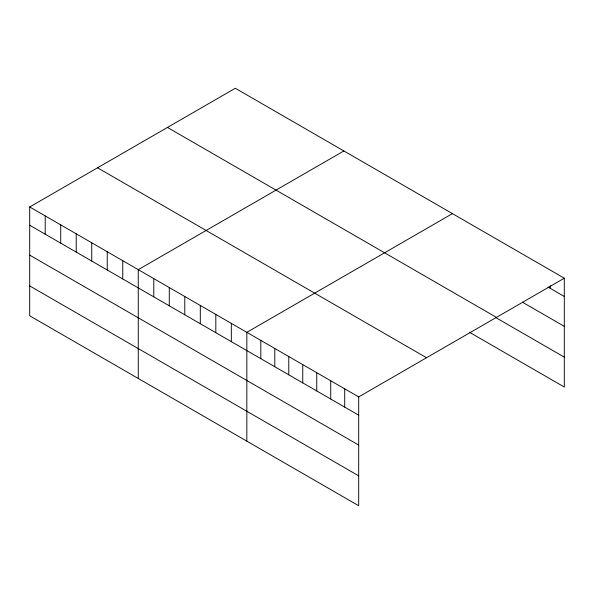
<?xml version="1.0" encoding="UTF-8"?>
<svg xmlns="http://www.w3.org/2000/svg" width="594" height="594" viewBox="0 0 594 594"><rect width="100%" height="100%" fill="white"/><g stroke="black" fill="none" stroke-linecap="round" stroke-linejoin="round"><path stroke-width="0.89" d="M29.7 206.972L358.694 396.911L358.694 505.732L29.7 315.793L29.7 206.972L235.306 88.268L564.3 278.207L564.3 387.028L469.535 332.313M343.874 150.943L138.268 269.654L138.268 378.475M452.442 213.625L246.837 332.336L246.837 441.156M358.694 396.911L564.3 278.207M547.987 287.051L564.3 296.465M522.356 302.138L564.3 326.351M167.456 127.435L496.45 317.382M495.945 317.679L564.3 357.143M97.55 167.798L426.544 357.744M29.7 225.23L358.694 415.176M29.7 255.116L358.694 445.062M29.7 285.907L358.694 475.853M550.319 285.655L550.319 288.394M344.713 388.84L344.713 407.105M330.732 380.769L330.732 399.027M316.743 372.698L316.743 390.956M302.762 364.627L302.762 382.885M288.781 356.548L288.781 374.814M274.799 348.478L274.799 366.743M260.818 340.407L260.818 358.665M231.326 323.381L231.326 341.639M215.815 314.426L215.815 332.685M200.304 305.472L200.304 323.73M184.793 296.517L184.793 314.775M169.29 287.563L169.29 305.821M153.779 278.608L153.779 296.866M122.758 260.699L122.758 278.957M107.247 251.745L107.247 270.003M91.736 242.79L91.736 261.048M76.232 233.836L76.232 252.094M60.722 224.881L60.722 243.139M45.211 215.926L45.211 234.184"/></g></svg>
